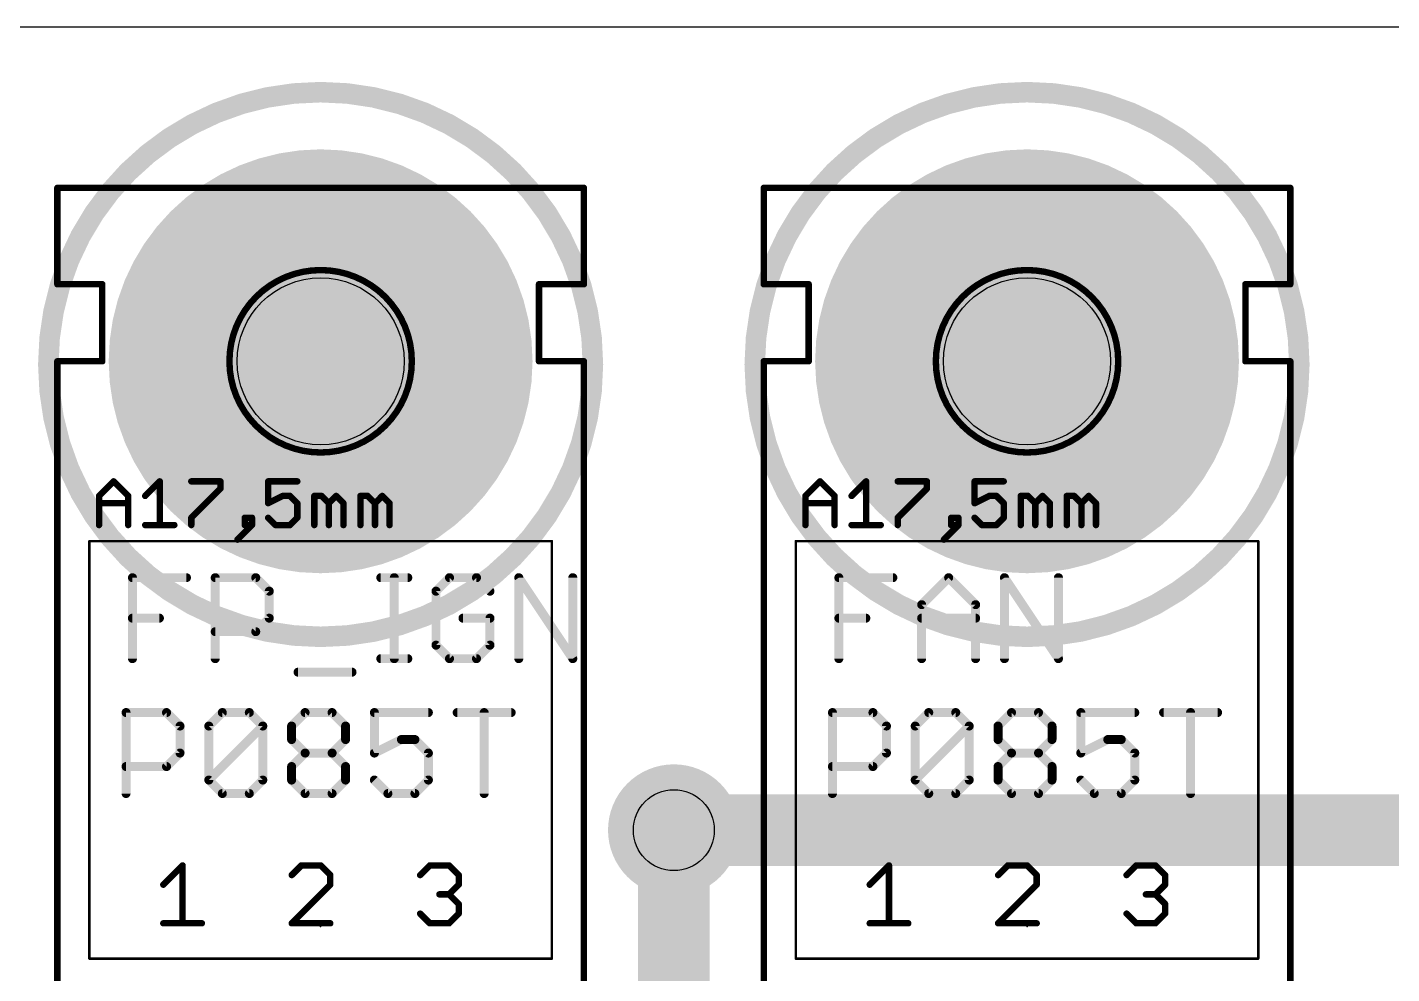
# Model space of a CAD drawing. Extents: x 0 to 5.5, y 0 to 2.75.
# Drawn here: x 3.172 to 4.234, y 2.013 to 2.75 of the extents above; entities that cross this region are included whole.
import ezdxf

# ---------------------------------------------------------------- set-up
doc = ezdxf.new("R2010")
doc.units = 0
for name, color, linetype in [('1', 14, 'CONTINUOUS'), ('16', 174, 'CONTINUOUS'), ('18', 94, 'CONTINUOUS'), ('20', 178, 'CONTINUOUS'), ('21', 250, 'CONTINUOUS'), ('22', 250, 'CONTINUOUS'), ('23', 178, 'CONTINUOUS'), ('25', 250, 'CONTINUOUS'), ('27', 250, 'CONTINUOUS'), ('29', 250, 'CONTINUOUS'), ('30', 250, 'CONTINUOUS'), ('42', 174, 'CONTINUOUS'), ('43', 94, 'CONTINUOUS'), ('44', 250, 'CONTINUOUS'), ('51', 250, 'CONTINUOUS')]:
    doc.layers.add(name, color=color, linetype=linetype)

# ---------------------------------------------------------------- blocks, each defined once
blk = doc.blocks.new('ROUNDV')
at = {"const_width": 0.5}
blk.add_lwpolyline([(0, -0.25, 1), (0, 0.25, 1), (0, -0.25)], format="xyb", dxfattribs=at)

msp = doc.modelspace()

# ---------------------------------------------------------------- linework, layer by layer
at = {"layer": '1', "const_width": 0.056}
msp.add_lwpolyline([(3.675, 2.125), (3.675, 1.825)], dxfattribs=at)
at = {"layer": '1', "const_width": 0.028}
msp.add_lwpolyline([(3.689, 2.125, 1), (3.661, 2.125)], format="xyb", dxfattribs=at)
at = {"layer": '16', "const_width": 0.056}
msp.add_lwpolyline([(3.675, 2.125), (4.325, 2.125)], dxfattribs=at)
at = {"layer": '16', "const_width": 0.028}
msp.add_lwpolyline([(3.675, 2.139, 1), (3.675, 2.111)], format="xyb", dxfattribs=at)
at = {"layer": '20'}
msp.add_line((5.5, 2.75), (0, 2.75), dxfattribs=at)
for centre in [(3.4, 2.49), (3.95, 2.49)]:
    msp.add_circle(centre, 0.065, dxfattribs=at)
at = {"layer": '21'}
for points, const_width in [([(3.605, 2.625), (3.195, 2.625)], 0.005), ([(3.195, 2.55), (3.195, 2.625)], 0.005), ([(3.605, 2.55), (3.605, 2.625)], 0.005), ([(4.155, 2.625), (3.745, 2.625)], 0.005), ([(3.745, 2.55), (3.745, 2.625)], 0.005), ([(4.155, 2.55), (4.155, 2.625)], 0.005), ([(3.23, 2.55), (3.195, 2.55)], 0.005), ([(3.23, 2.49), (3.23, 2.55)], 0.005), ([(3.57, 2.49), (3.57, 2.55)], 0.005), ([(3.57, 2.55), (3.605, 2.55)], 0.005), ([(3.78, 2.55), (3.745, 2.55)], 0.005), ([(3.78, 2.49), (3.78, 2.55)], 0.005), ([(4.12, 2.49), (4.12, 2.55)], 0.005), ([(4.12, 2.55), (4.155, 2.55)], 0.005), ([(3.195, 2), (3.195, 2.49)], 0.005), ([(3.195, 2.49), (3.23, 2.49)], 0.005), ([(3.605, 2.49), (3.57, 2.49)], 0.005), ([(3.605, 2), (3.605, 2.49)], 0.005), ([(3.745, 2), (3.745, 2.49)], 0.005), ([(3.745, 2.49), (3.78, 2.49)], 0.005), ([(4.155, 2.49), (4.12, 2.49)], 0.005), ([(4.155, 2), (4.155, 2.49)], 0.005), ([(3.2275, 2.385186), (3.238843, 2.396529)], 0.005), ([(3.238843, 2.396529), (3.250186, 2.385186)], 0.005), ([(3.263411, 2.385186), (3.274754, 2.396529)], 0.005), ([(3.274754, 2.396529), (3.274754, 2.3625)], 0.005), ([(3.299321, 2.396529), (3.322007, 2.396529)], 0.005), ([(3.322007, 2.390858), (3.299321, 2.368172)], 0.005), ([(3.322007, 2.396529), (3.322007, 2.390858)], 0.005), ([(3.381859, 2.396529), (3.359172, 2.396529)], 0.005), ([(3.359172, 2.396529), (3.359172, 2.379515)], 0.005), ([(3.7775, 2.385186), (3.788843, 2.396529)], 0.005), ([(3.788843, 2.396529), (3.800186, 2.385186)], 0.005), ([(3.813411, 2.385186), (3.824754, 2.396529)], 0.005), ([(3.824754, 2.396529), (3.824754, 2.3625)], 0.005), ([(3.849321, 2.396529), (3.872007, 2.396529)], 0.005), ([(3.872007, 2.390858), (3.849321, 2.368172)], 0.005), ([(3.872007, 2.396529), (3.872007, 2.390858)], 0.005), ([(3.931859, 2.396529), (3.909172, 2.396529)], 0.005), ([(3.909172, 2.396529), (3.909172, 2.379515)], 0.005), ([(3.2275, 2.3625), (3.2275, 2.385186)], 0.005), ([(3.2275, 2.379515), (3.250186, 2.379515)], 0.005), ([(3.250186, 2.385186), (3.250186, 2.3625)], 0.005), ([(3.359172, 2.379515), (3.370516, 2.385186)], 0.005), ([(3.370516, 2.385186), (3.376187, 2.385186)], 0.005), ([(3.376187, 2.385186), (3.381859, 2.379515)], 0.005), ([(3.381859, 2.379515), (3.381859, 2.368172)], 0.005), ([(3.395083, 2.3625), (3.395083, 2.385186)], 0.005), ([(3.395083, 2.385186), (3.400755, 2.385186)], 0.005), ([(3.400755, 2.385186), (3.406426, 2.379515)], 0.005), ([(3.406426, 2.379515), (3.412098, 2.385186)], 0.005), ([(3.406426, 2.379515), (3.406426, 2.3625)], 0.005), ([(3.412098, 2.385186), (3.417769, 2.379515)], 0.005), ([(3.417769, 2.379515), (3.417769, 2.3625)], 0.005), ([(3.430994, 2.3625), (3.430994, 2.385186)], 0.005), ([(3.430994, 2.385186), (3.436665, 2.385186)], 0.005), ([(3.436665, 2.385186), (3.442337, 2.379515)], 0.005), ([(3.442337, 2.379515), (3.448008, 2.385186)], 0.005), ([(3.442337, 2.379515), (3.442337, 2.3625)], 0.005), ([(3.448008, 2.385186), (3.45368, 2.379515)], 0.005), ([(3.45368, 2.379515), (3.45368, 2.3625)], 0.005), ([(3.7775, 2.3625), (3.7775, 2.385186)], 0.005), ([(3.7775, 2.379515), (3.800186, 2.379515)], 0.005), ([(3.800186, 2.385186), (3.800186, 2.3625)], 0.005), ([(3.909172, 2.379515), (3.920516, 2.385186)], 0.005), ([(3.920516, 2.385186), (3.926187, 2.385186)], 0.005), ([(3.926187, 2.385186), (3.931859, 2.379515)], 0.005), ([(3.931859, 2.379515), (3.931859, 2.368172)], 0.005), ([(3.945083, 2.3625), (3.945083, 2.385186)], 0.005), ([(3.945083, 2.385186), (3.950755, 2.385186)], 0.005), ([(3.950755, 2.385186), (3.956426, 2.379515)], 0.005), ([(3.956426, 2.379515), (3.962098, 2.385186)], 0.005), ([(3.956426, 2.379515), (3.956426, 2.3625)], 0.005), ([(3.962098, 2.385186), (3.967769, 2.379515)], 0.005), ([(3.967769, 2.379515), (3.967769, 2.3625)], 0.005), ([(3.980994, 2.3625), (3.980994, 2.385186)], 0.005), ([(3.980994, 2.385186), (3.986665, 2.385186)], 0.005), ([(3.986665, 2.385186), (3.992337, 2.379515)], 0.005), ([(3.992337, 2.379515), (3.998008, 2.385186)], 0.005), ([(3.992337, 2.379515), (3.992337, 2.3625)], 0.005), ([(3.998008, 2.385186), (4.00368, 2.379515)], 0.005), ([(4.00368, 2.379515), (4.00368, 2.3625)], 0.005), ([(3.299321, 2.368172), (3.299321, 2.3625)], 0.005), ([(3.346575, 2.368172), (3.340904, 2.368172)], 0.005), ([(3.340904, 2.368172), (3.340904, 2.3625)], 0.005), ([(3.346575, 2.3625), (3.346575, 2.368172)], 0.005), ([(3.364844, 2.3625), (3.359172, 2.368172)], 0.005), ([(3.381859, 2.368172), (3.376187, 2.3625)], 0.005), ([(3.849321, 2.368172), (3.849321, 2.3625)], 0.005), ([(3.896575, 2.368172), (3.890904, 2.368172)], 0.005), ([(3.890904, 2.368172), (3.890904, 2.3625)], 0.005), ([(3.896575, 2.3625), (3.896575, 2.368172)], 0.005), ([(3.914844, 2.3625), (3.909172, 2.368172)], 0.005), ([(3.931859, 2.368172), (3.926187, 2.3625)], 0.005), ([(3.263411, 2.3625), (3.286097, 2.3625)], 0.005), ([(3.335232, 2.351157), (3.346575, 2.3625)], 0.005), ([(3.340904, 2.3625), (3.346575, 2.3625)], 0.005), ([(3.376187, 2.3625), (3.364844, 2.3625)], 0.005), ([(3.813411, 2.3625), (3.836097, 2.3625)], 0.005), ([(3.885232, 2.351157), (3.896575, 2.3625)], 0.005), ([(3.890904, 2.3625), (3.896575, 2.3625)], 0.005), ([(3.926187, 2.3625), (3.914844, 2.3625)], 0.005), ([(3.58, 2.35), (3.22, 2.35)], 0.002), ([(3.22, 2.025), (3.22, 2.35)], 0.002), ([(3.58, 2.35), (3.58, 2.025)], 0.002), ([(4.13, 2.35), (3.77, 2.35)], 0.002), ([(3.77, 2.025), (3.77, 2.35)], 0.002), ([(4.13, 2.35), (4.13, 2.025)], 0.002), ([(3.22, 2.025), (3.58, 2.025)], 0.002), ([(3.77, 2.025), (4.13, 2.025)], 0.002)]:
    msp.add_lwpolyline(points, dxfattribs=dict(at, const_width=const_width))
for points, const_width in [([(3.195, 2.62625, 1), (3.195, 2.62375)], 0.0025), ([(3.19625, 2.625, 1), (3.19375, 2.625)], 0.0025), ([(3.60625, 2.625, 1), (3.60375, 2.625)], 0.0025), ([(3.605, 2.62375, 1), (3.605, 2.62625)], 0.0025), ([(3.745, 2.62625, 1), (3.745, 2.62375)], 0.0025), ([(3.74625, 2.625, 1), (3.74375, 2.625)], 0.0025), ([(4.15625, 2.625, 1), (4.15375, 2.625)], 0.0025), ([(4.155, 2.62375, 1), (4.155, 2.62625)], 0.0025), ([(3.4, 2.419, 1), (3.4, 2.561, 1), (3.4, 2.419)], 0.005), ([(3.95, 2.419, 1), (3.95, 2.561, 1), (3.95, 2.419)], 0.005), ([(3.195, 2.55125, 1), (3.195, 2.54875)], 0.0025), ([(3.19375, 2.55, 1), (3.19625, 2.55)], 0.0025), ([(3.23125, 2.55, 1), (3.22875, 2.55)], 0.0025), ([(3.23, 2.54875, 1), (3.23, 2.55125)], 0.0025), ([(3.57125, 2.55, 1), (3.56875, 2.55)], 0.0025), ([(3.57, 2.55125, 1), (3.57, 2.54875)], 0.0025), ([(3.60375, 2.55, 1), (3.60625, 2.55)], 0.0025), ([(3.605, 2.54875, 1), (3.605, 2.55125)], 0.0025), ([(3.745, 2.55125, 1), (3.745, 2.54875)], 0.0025), ([(3.74375, 2.55, 1), (3.74625, 2.55)], 0.0025), ([(3.78125, 2.55, 1), (3.77875, 2.55)], 0.0025), ([(3.78, 2.54875, 1), (3.78, 2.55125)], 0.0025), ([(4.12125, 2.55, 1), (4.11875, 2.55)], 0.0025), ([(4.12, 2.55125, 1), (4.12, 2.54875)], 0.0025), ([(4.15375, 2.55, 1), (4.15625, 2.55)], 0.0025), ([(4.155, 2.54875, 1), (4.155, 2.55125)], 0.0025), ([(3.19625, 2.49, 1), (3.19375, 2.49)], 0.0025), ([(3.195, 2.49125, 1), (3.195, 2.48875)], 0.0025), ([(3.22875, 2.49, 1), (3.23125, 2.49)], 0.0025), ([(3.23, 2.48875, 1), (3.23, 2.49125)], 0.0025), ([(3.57, 2.49125, 1), (3.57, 2.48875)], 0.0025), ([(3.56875, 2.49, 1), (3.57125, 2.49)], 0.0025), ([(3.60625, 2.49, 1), (3.60375, 2.49)], 0.0025), ([(3.605, 2.48875, 1), (3.605, 2.49125)], 0.0025), ([(3.74625, 2.49, 1), (3.74375, 2.49)], 0.0025), ([(3.745, 2.49125, 1), (3.745, 2.48875)], 0.0025), ([(3.77875, 2.49, 1), (3.78125, 2.49)], 0.0025), ([(3.78, 2.48875, 1), (3.78, 2.49125)], 0.0025), ([(4.12, 2.49125, 1), (4.12, 2.48875)], 0.0025), ([(4.11875, 2.49, 1), (4.12125, 2.49)], 0.0025), ([(4.15625, 2.49, 1), (4.15375, 2.49)], 0.0025), ([(4.155, 2.48875, 1), (4.155, 2.49125)], 0.0025), ([(3.239727, 2.397413, 1), (3.237959, 2.395645)], 0.0025), ([(3.239727, 2.395645, 1), (3.237959, 2.397413)], 0.0025), ([(3.276004, 2.396529, 1), (3.273504, 2.396529)], 0.0025), ([(3.275638, 2.395645, 1), (3.27387, 2.397413)], 0.0025), ([(3.299321, 2.397779, 1), (3.299321, 2.395279)], 0.0025), ([(3.323257, 2.396529, 1), (3.320757, 2.396529)], 0.0025), ([(3.320757, 2.390858, 1), (3.323257, 2.390858)], 0.0025), ([(3.322891, 2.389974, 1), (3.321123, 2.391741)], 0.0025), ([(3.322007, 2.395279, 1), (3.322007, 2.397779)], 0.0025), ([(3.359172, 2.397779, 1), (3.359172, 2.395279)], 0.0025), ([(3.360422, 2.396529, 1), (3.357922, 2.396529)], 0.0025), ([(3.381859, 2.395279, 1), (3.381859, 2.397779)], 0.0025), ([(3.789727, 2.397413, 1), (3.787959, 2.395645)], 0.0025), ([(3.789727, 2.395645, 1), (3.787959, 2.397413)], 0.0025), ([(3.826004, 2.396529, 1), (3.823504, 2.396529)], 0.0025), ([(3.825638, 2.395645, 1), (3.82387, 2.397413)], 0.0025), ([(3.849321, 2.397779, 1), (3.849321, 2.395279)], 0.0025), ([(3.873257, 2.396529, 1), (3.870757, 2.396529)], 0.0025), ([(3.870757, 2.390858, 1), (3.873257, 2.390858)], 0.0025), ([(3.872891, 2.389974, 1), (3.871123, 2.391741)], 0.0025), ([(3.872007, 2.395279, 1), (3.872007, 2.397779)], 0.0025), ([(3.909172, 2.397779, 1), (3.909172, 2.395279)], 0.0025), ([(3.910422, 2.396529, 1), (3.907922, 2.396529)], 0.0025), ([(3.931859, 2.395279, 1), (3.931859, 2.397779)], 0.0025), ([(3.22875, 2.385186, 1), (3.22625, 2.385186)], 0.0025), ([(3.226616, 2.38607, 1), (3.228384, 2.384302)], 0.0025), ([(3.2275, 2.380765, 1), (3.2275, 2.378265)], 0.0025), ([(3.251436, 2.385186, 1), (3.248936, 2.385186)], 0.0025), ([(3.249302, 2.384302, 1), (3.25107, 2.38607)], 0.0025), ([(3.250186, 2.378265, 1), (3.250186, 2.380765)], 0.0025), ([(3.262527, 2.38607, 1), (3.264295, 2.384302)], 0.0025), ([(3.358613, 2.380633, 1), (3.359732, 2.378396)], 0.0025), ([(3.357922, 2.379515, 1), (3.360422, 2.379515)], 0.0025), ([(3.370516, 2.386436, 1), (3.370516, 2.383936)], 0.0025), ([(3.371075, 2.384068, 1), (3.369956, 2.386304)], 0.0025), ([(3.377071, 2.38607, 1), (3.375303, 2.384302)], 0.0025), ([(3.376187, 2.383936, 1), (3.376187, 2.386436)], 0.0025), ([(3.383109, 2.379515, 1), (3.380609, 2.379515)], 0.0025), ([(3.380975, 2.378631, 1), (3.382742, 2.380398)], 0.0025), ([(3.396333, 2.385186, 1), (3.393833, 2.385186)], 0.0025), ([(3.395083, 2.386436, 1), (3.395083, 2.383936)], 0.0025), ([(3.401639, 2.38607, 1), (3.399871, 2.384302)], 0.0025), ([(3.400755, 2.383936, 1), (3.400755, 2.386436)], 0.0025), ([(3.407676, 2.379515, 1), (3.405176, 2.379515)], 0.0025), ([(3.405542, 2.380398, 1), (3.40731, 2.378631)], 0.0025), ([(3.405542, 2.378631, 1), (3.40731, 2.380398)], 0.0025), ([(3.412982, 2.38607, 1), (3.411214, 2.384302)], 0.0025), ([(3.412982, 2.384302, 1), (3.411214, 2.38607)], 0.0025), ([(3.419019, 2.379515, 1), (3.416519, 2.379515)], 0.0025), ([(3.416885, 2.378631, 1), (3.418653, 2.380398)], 0.0025), ([(3.432244, 2.385186, 1), (3.429744, 2.385186)], 0.0025), ([(3.430994, 2.386436, 1), (3.430994, 2.383936)], 0.0025), ([(3.437549, 2.38607, 1), (3.435781, 2.384302)], 0.0025), ([(3.436665, 2.383936, 1), (3.436665, 2.386436)], 0.0025), ([(3.443587, 2.379515, 1), (3.441087, 2.379515)], 0.0025), ([(3.441453, 2.380398, 1), (3.443221, 2.378631)], 0.0025), ([(3.441453, 2.378631, 1), (3.443221, 2.380398)], 0.0025), ([(3.448892, 2.38607, 1), (3.447124, 2.384302)], 0.0025), ([(3.448892, 2.384302, 1), (3.447124, 2.38607)], 0.0025), ([(3.45493, 2.379515, 1), (3.45243, 2.379515)], 0.0025), ([(3.452796, 2.378631, 1), (3.454564, 2.380398)], 0.0025), ([(3.77875, 2.385186, 1), (3.77625, 2.385186)], 0.0025), ([(3.776616, 2.38607, 1), (3.778384, 2.384302)], 0.0025), ([(3.7775, 2.380765, 1), (3.7775, 2.378265)], 0.0025), ([(3.801436, 2.385186, 1), (3.798936, 2.385186)], 0.0025), ([(3.799302, 2.384302, 1), (3.80107, 2.38607)], 0.0025), ([(3.800186, 2.378265, 1), (3.800186, 2.380765)], 0.0025), ([(3.812527, 2.38607, 1), (3.814295, 2.384302)], 0.0025), ([(3.908613, 2.380633, 1), (3.909732, 2.378396)], 0.0025), ([(3.907922, 2.379515, 1), (3.910422, 2.379515)], 0.0025), ([(3.920516, 2.386436, 1), (3.920516, 2.383936)], 0.0025), ([(3.921075, 2.384068, 1), (3.919956, 2.386304)], 0.0025), ([(3.927071, 2.38607, 1), (3.925303, 2.384302)], 0.0025), ([(3.926187, 2.383936, 1), (3.926187, 2.386436)], 0.0025), ([(3.933109, 2.379515, 1), (3.930609, 2.379515)], 0.0025), ([(3.930975, 2.378631, 1), (3.932742, 2.380398)], 0.0025), ([(3.946333, 2.385186, 1), (3.943833, 2.385186)], 0.0025), ([(3.945083, 2.386436, 1), (3.945083, 2.383936)], 0.0025), ([(3.951639, 2.38607, 1), (3.949871, 2.384302)], 0.0025), ([(3.950755, 2.383936, 1), (3.950755, 2.386436)], 0.0025), ([(3.957676, 2.379515, 1), (3.955176, 2.379515)], 0.0025), ([(3.955542, 2.380398, 1), (3.95731, 2.378631)], 0.0025), ([(3.955542, 2.378631, 1), (3.95731, 2.380398)], 0.0025), ([(3.962982, 2.38607, 1), (3.961214, 2.384302)], 0.0025), ([(3.962982, 2.384302, 1), (3.961214, 2.38607)], 0.0025), ([(3.969019, 2.379515, 1), (3.966519, 2.379515)], 0.0025), ([(3.966885, 2.378631, 1), (3.968653, 2.380398)], 0.0025), ([(3.982244, 2.385186, 1), (3.979744, 2.385186)], 0.0025), ([(3.980994, 2.386436, 1), (3.980994, 2.383936)], 0.0025), ([(3.987549, 2.38607, 1), (3.985781, 2.384302)], 0.0025), ([(3.986665, 2.383936, 1), (3.986665, 2.386436)], 0.0025), ([(3.993587, 2.379515, 1), (3.991087, 2.379515)], 0.0025), ([(3.991453, 2.380398, 1), (3.993221, 2.378631)], 0.0025), ([(3.991453, 2.378631, 1), (3.993221, 2.380398)], 0.0025), ([(3.998892, 2.38607, 1), (3.997124, 2.384302)], 0.0025), ([(3.998892, 2.384302, 1), (3.997124, 2.38607)], 0.0025), ([(4.00493, 2.379515, 1), (4.00243, 2.379515)], 0.0025), ([(4.002796, 2.378631, 1), (4.004564, 2.380398)], 0.0025), ([(3.300571, 2.368172, 1), (3.298071, 2.368172)], 0.0025), ([(3.298437, 2.369055, 1), (3.300205, 2.367288)], 0.0025), ([(3.340904, 2.369422, 1), (3.340904, 2.366922)], 0.0025), ([(3.342154, 2.368172, 1), (3.339654, 2.368172)], 0.0025), ([(3.347825, 2.368172, 1), (3.345325, 2.368172)], 0.0025), ([(3.346575, 2.366922, 1), (3.346575, 2.369422)], 0.0025), ([(3.360056, 2.369055, 1), (3.358289, 2.367288)], 0.0025), ([(3.380609, 2.368172, 1), (3.383109, 2.368172)], 0.0025), ([(3.382742, 2.367288, 1), (3.380975, 2.369055)], 0.0025), ([(3.850571, 2.368172, 1), (3.848071, 2.368172)], 0.0025), ([(3.848437, 2.369055, 1), (3.850205, 2.367288)], 0.0025), ([(3.890904, 2.369422, 1), (3.890904, 2.366922)], 0.0025), ([(3.892154, 2.368172, 1), (3.889654, 2.368172)], 0.0025), ([(3.897825, 2.368172, 1), (3.895325, 2.368172)], 0.0025), ([(3.896575, 2.366922, 1), (3.896575, 2.369422)], 0.0025), ([(3.910056, 2.369055, 1), (3.908289, 2.367288)], 0.0025), ([(3.930609, 2.368172, 1), (3.933109, 2.368172)], 0.0025), ([(3.932742, 2.367288, 1), (3.930975, 2.369055)], 0.0025), ([(3.22625, 2.3625, 1), (3.22875, 2.3625)], 0.0025), ([(3.248936, 2.3625, 1), (3.251436, 2.3625)], 0.0025), ([(3.263411, 2.36375, 1), (3.263411, 2.36125)], 0.0025), ([(3.273504, 2.3625, 1), (3.276004, 2.3625)], 0.0025), ([(3.286097, 2.36125, 1), (3.286097, 2.36375)], 0.0025), ([(3.298071, 2.3625, 1), (3.300571, 2.3625)], 0.0025), ([(3.340904, 2.36375, 1), (3.340904, 2.36125)], 0.0025), ([(3.339654, 2.3625, 1), (3.342154, 2.3625)], 0.0025), ([(3.345325, 2.3625, 1), (3.347825, 2.3625)], 0.0025), ([(3.347459, 2.361616, 1), (3.345691, 2.363384)], 0.0025), ([(3.346575, 2.36125, 1), (3.346575, 2.36375)], 0.0025), ([(3.364844, 2.36375, 1), (3.364844, 2.36125)], 0.0025), ([(3.36396, 2.361616, 1), (3.365728, 2.363384)], 0.0025), ([(3.375303, 2.363384, 1), (3.377071, 2.361616)], 0.0025), ([(3.376187, 2.36125, 1), (3.376187, 2.36375)], 0.0025), ([(3.393833, 2.3625, 1), (3.396333, 2.3625)], 0.0025), ([(3.405176, 2.3625, 1), (3.407676, 2.3625)], 0.0025), ([(3.416519, 2.3625, 1), (3.419019, 2.3625)], 0.0025), ([(3.429744, 2.3625, 1), (3.432244, 2.3625)], 0.0025), ([(3.441087, 2.3625, 1), (3.443587, 2.3625)], 0.0025), ([(3.45243, 2.3625, 1), (3.45493, 2.3625)], 0.0025), ([(3.77625, 2.3625, 1), (3.77875, 2.3625)], 0.0025), ([(3.798936, 2.3625, 1), (3.801436, 2.3625)], 0.0025), ([(3.813411, 2.36375, 1), (3.813411, 2.36125)], 0.0025), ([(3.823504, 2.3625, 1), (3.826004, 2.3625)], 0.0025), ([(3.836097, 2.36125, 1), (3.836097, 2.36375)], 0.0025), ([(3.848071, 2.3625, 1), (3.850571, 2.3625)], 0.0025), ([(3.890904, 2.36375, 1), (3.890904, 2.36125)], 0.0025), ([(3.889654, 2.3625, 1), (3.892154, 2.3625)], 0.0025), ([(3.895325, 2.3625, 1), (3.897825, 2.3625)], 0.0025), ([(3.897459, 2.361616, 1), (3.895691, 2.363384)], 0.0025), ([(3.896575, 2.36125, 1), (3.896575, 2.36375)], 0.0025), ([(3.914844, 2.36375, 1), (3.914844, 2.36125)], 0.0025), ([(3.91396, 2.361616, 1), (3.915728, 2.363384)], 0.0025), ([(3.925303, 2.363384, 1), (3.927071, 2.361616)], 0.0025), ([(3.926187, 2.36125, 1), (3.926187, 2.36375)], 0.0025), ([(3.943833, 2.3625, 1), (3.946333, 2.3625)], 0.0025), ([(3.955176, 2.3625, 1), (3.957676, 2.3625)], 0.0025), ([(3.966519, 2.3625, 1), (3.969019, 2.3625)], 0.0025), ([(3.979744, 2.3625, 1), (3.982244, 2.3625)], 0.0025), ([(3.991087, 2.3625, 1), (3.993587, 2.3625)], 0.0025), ([(4.00243, 2.3625, 1), (4.00493, 2.3625)], 0.0025), ([(3.22, 2.3505, 1), (3.22, 2.3495)], 0.001), ([(3.2205, 2.35, 1), (3.2195, 2.35)], 0.001), ([(3.334348, 2.352041, 1), (3.336116, 2.350273)], 0.0025), ([(3.5805, 2.35, 1), (3.5795, 2.35)], 0.001), ([(3.58, 2.3495, 1), (3.58, 2.3505)], 0.001), ([(3.77, 2.3505, 1), (3.77, 2.3495)], 0.001), ([(3.7705, 2.35, 1), (3.7695, 2.35)], 0.001), ([(3.884348, 2.352041, 1), (3.886116, 2.350273)], 0.0025), ([(4.1305, 2.35, 1), (4.1295, 2.35)], 0.001), ([(4.13, 2.3495, 1), (4.13, 2.3505)], 0.001), ([(3.22, 2.0255, 1), (3.22, 2.0245)], 0.001), ([(3.2195, 2.025, 1), (3.2205, 2.025)], 0.001), ([(3.5795, 2.025, 1), (3.5805, 2.025)], 0.001), ([(3.58, 2.0245, 1), (3.58, 2.0255)], 0.001), ([(3.77, 2.0255, 1), (3.77, 2.0245)], 0.001), ([(3.7695, 2.025, 1), (3.7705, 2.025)], 0.001), ([(4.1295, 2.025, 1), (4.1305, 2.025)], 0.001), ([(4.13, 2.0245, 1), (4.13, 2.0255)], 0.001)]:
    msp.add_lwpolyline(points, format="xyb", dxfattribs=dict(at, const_width=const_width))
at = {"layer": '22', "const_width": 0.016}
for points in [[(3.4, 2.2755, 1), (3.4, 2.6995, 1), (3.4, 2.2755)], [(3.95, 2.2755, 1), (3.95, 2.6995, 1), (3.95, 2.2755)]]:
    msp.add_lwpolyline(points, format="xyb", dxfattribs=at)
at = {"layer": '23'}
for p in [(3.4, 2.05), (3.95, 2.05)]:
    msp.add_point(p, dxfattribs=at)
at = {"layer": '25', "const_width": 0.007}
for points in [[(3.2535, 2.2585), (3.2535, 2.321554)], [(3.2535, 2.321554), (3.295536, 2.321554)], [(3.317955, 2.2585), (3.317955, 2.321554)], [(3.317955, 2.321554), (3.349482, 2.321554)], [(3.349482, 2.321554), (3.359991, 2.311045)], [(3.446865, 2.321554), (3.467883, 2.321554)], [(3.457374, 2.2585), (3.457374, 2.321554)], [(3.500344, 2.321554), (3.489835, 2.311045)], [(3.521362, 2.321554), (3.500344, 2.321554)], [(3.531871, 2.311045), (3.521362, 2.321554)], [(3.55429, 2.2585), (3.55429, 2.321554)], [(3.55429, 2.321554), (3.596326, 2.2585)], [(3.596326, 2.2585), (3.596326, 2.321554)], [(3.8035, 2.2585), (3.8035, 2.321554)], [(3.8035, 2.321554), (3.845536, 2.321554)], [(3.867955, 2.300536), (3.888973, 2.321554)], [(3.888973, 2.321554), (3.909991, 2.300536)], [(3.93241, 2.2585), (3.93241, 2.321554)], [(3.93241, 2.321554), (3.974446, 2.2585)], [(3.974446, 2.2585), (3.974446, 2.321554)], [(3.359991, 2.311045), (3.359991, 2.290027)], [(3.489835, 2.311045), (3.489835, 2.269009)], [(3.867955, 2.2585), (3.867955, 2.300536)], [(3.909991, 2.300536), (3.909991, 2.2585)], [(3.2535, 2.290027), (3.274518, 2.290027)], [(3.359991, 2.290027), (3.349482, 2.279518)], [(3.531871, 2.290027), (3.510853, 2.290027)], [(3.531871, 2.269009), (3.531871, 2.290027)], [(3.8035, 2.290027), (3.824518, 2.290027)], [(3.867955, 2.290027), (3.909991, 2.290027)], [(3.349482, 2.279518), (3.317955, 2.279518)], [(3.489835, 2.269009), (3.500344, 2.2585)], [(3.521362, 2.2585), (3.531871, 2.269009)], [(3.446865, 2.2585), (3.467883, 2.2585)], [(3.500344, 2.2585), (3.521362, 2.2585)], [(3.38241, 2.247991), (3.424446, 2.247991)]]:
    msp.add_lwpolyline(points, dxfattribs=at)
at = {"layer": '25', "const_width": 0.0035}
for points in [[(3.25525, 2.321554, 1), (3.25175, 2.321554)], [(3.2535, 2.323304, 1), (3.2535, 2.319804)], [(3.295536, 2.319804, 1), (3.295536, 2.323304)], [(3.319705, 2.321554, 1), (3.316205, 2.321554)], [(3.317955, 2.323304, 1), (3.317955, 2.319804)], [(3.350719, 2.322791, 1), (3.348244, 2.320316)], [(3.349482, 2.319804, 1), (3.349482, 2.323304)], [(3.446865, 2.323304, 1), (3.446865, 2.319804)], [(3.459124, 2.321554, 1), (3.455624, 2.321554)], [(3.467883, 2.319804, 1), (3.467883, 2.323304)], [(3.500344, 2.323304, 1), (3.500344, 2.319804)], [(3.501581, 2.320316, 1), (3.499106, 2.322791)], [(3.522599, 2.322791, 1), (3.520124, 2.320316)], [(3.521362, 2.319804, 1), (3.521362, 2.323304)], [(3.55604, 2.321554, 1), (3.55254, 2.321554)], [(3.555746, 2.322525, 1), (3.552834, 2.320583)], [(3.598076, 2.321554, 1), (3.594576, 2.321554)], [(3.80525, 2.321554, 1), (3.80175, 2.321554)], [(3.8035, 2.323304, 1), (3.8035, 2.319804)], [(3.845536, 2.319804, 1), (3.845536, 2.323304)], [(3.89021, 2.322791, 1), (3.887735, 2.320316)], [(3.89021, 2.320316, 1), (3.887735, 2.322791)], [(3.93416, 2.321554, 1), (3.93066, 2.321554)], [(3.933866, 2.322525, 1), (3.930954, 2.320583)], [(3.976196, 2.321554, 1), (3.972696, 2.321554)], [(3.361741, 2.311045, 1), (3.358241, 2.311045)], [(3.358753, 2.309807, 1), (3.361228, 2.312282)], [(3.488597, 2.312282, 1), (3.491072, 2.309807)], [(3.491585, 2.311045, 1), (3.488085, 2.311045)], [(3.530633, 2.309807, 1), (3.533108, 2.312282)], [(3.869705, 2.300536, 1), (3.866205, 2.300536)], [(3.866718, 2.301773, 1), (3.869192, 2.299298)], [(3.911741, 2.300536, 1), (3.908241, 2.300536)], [(3.908753, 2.299298, 1), (3.911228, 2.301773)], [(3.2535, 2.291777, 1), (3.2535, 2.288277)], [(3.274518, 2.288277, 1), (3.274518, 2.291777)], [(3.358241, 2.290027, 1), (3.361741, 2.290027)], [(3.361228, 2.28879, 1), (3.358753, 2.291264)], [(3.510853, 2.291777, 1), (3.510853, 2.288277)], [(3.533621, 2.290027, 1), (3.530121, 2.290027)], [(3.531871, 2.288277, 1), (3.531871, 2.291777)], [(3.8035, 2.291777, 1), (3.8035, 2.288277)], [(3.824518, 2.288277, 1), (3.824518, 2.291777)], [(3.867955, 2.291777, 1), (3.867955, 2.288277)], [(3.909991, 2.288277, 1), (3.909991, 2.291777)], [(3.317955, 2.281268, 1), (3.317955, 2.277768)], [(3.348244, 2.280755, 1), (3.350719, 2.278281)], [(3.349482, 2.277768, 1), (3.349482, 2.281268)], [(3.491072, 2.270246, 1), (3.488597, 2.267772)], [(3.488085, 2.269009, 1), (3.491585, 2.269009)], [(3.530121, 2.269009, 1), (3.533621, 2.269009)], [(3.533108, 2.267772, 1), (3.530633, 2.270246)], [(3.25175, 2.2585, 1), (3.25525, 2.2585)], [(3.316205, 2.2585, 1), (3.319705, 2.2585)], [(3.446865, 2.26025, 1), (3.446865, 2.25675)], [(3.455624, 2.2585, 1), (3.459124, 2.2585)], [(3.467883, 2.25675, 1), (3.467883, 2.26025)], [(3.500344, 2.26025, 1), (3.500344, 2.25675)], [(3.499106, 2.257263, 1), (3.501581, 2.259737)], [(3.520124, 2.259737, 1), (3.522599, 2.257263)], [(3.521362, 2.25675, 1), (3.521362, 2.26025)], [(3.55254, 2.2585, 1), (3.55604, 2.2585)], [(3.594576, 2.2585, 1), (3.598076, 2.2585)], [(3.59487, 2.257529, 1), (3.597782, 2.259471)], [(3.80175, 2.2585, 1), (3.80525, 2.2585)], [(3.866205, 2.2585, 1), (3.869705, 2.2585)], [(3.908241, 2.2585, 1), (3.911741, 2.2585)], [(3.93066, 2.2585, 1), (3.93416, 2.2585)], [(3.972696, 2.2585, 1), (3.976196, 2.2585)], [(3.97299, 2.257529, 1), (3.975902, 2.259471)], [(3.38241, 2.249741, 1), (3.38241, 2.246241)], [(3.424446, 2.246241, 1), (3.424446, 2.249741)]]:
    msp.add_lwpolyline(points, format="xyb", dxfattribs=at)
at = {"layer": '27', "const_width": 0.007}
for points in [[(3.2485, 2.1535), (3.2485, 2.216554)], [(3.2485, 2.216554), (3.280027, 2.216554)], [(3.280027, 2.216554), (3.290536, 2.206045)], [(3.312955, 2.206045), (3.323464, 2.216554)], [(3.323464, 2.216554), (3.344482, 2.216554)], [(3.344482, 2.216554), (3.354991, 2.206045)], [(3.37741, 2.206045), (3.387919, 2.216554)], [(3.387919, 2.216554), (3.408937, 2.216554)], [(3.408937, 2.216554), (3.419446, 2.206045)], [(3.483901, 2.216554), (3.441865, 2.216554)], [(3.441865, 2.216554), (3.441865, 2.185027)], [(3.50632, 2.216554), (3.548356, 2.216554)], [(3.527338, 2.1535), (3.527338, 2.216554)], [(3.7985, 2.1535), (3.7985, 2.216554)], [(3.7985, 2.216554), (3.830027, 2.216554)], [(3.830027, 2.216554), (3.840536, 2.206045)], [(3.862955, 2.206045), (3.873464, 2.216554)], [(3.873464, 2.216554), (3.894482, 2.216554)], [(3.894482, 2.216554), (3.904991, 2.206045)], [(3.92741, 2.206045), (3.937919, 2.216554)], [(3.937919, 2.216554), (3.958937, 2.216554)], [(3.958937, 2.216554), (3.969446, 2.206045)], [(4.033901, 2.216554), (3.991865, 2.216554)], [(3.991865, 2.216554), (3.991865, 2.185027)], [(4.05632, 2.216554), (4.098356, 2.216554)], [(4.077338, 2.1535), (4.077338, 2.216554)], [(3.290536, 2.206045), (3.290536, 2.185027)], [(3.312955, 2.164009), (3.312955, 2.206045)], [(3.312955, 2.164009), (3.354991, 2.206045)], [(3.354991, 2.206045), (3.354991, 2.164009)], [(3.37741, 2.195536), (3.37741, 2.206045)], [(3.387919, 2.185027), (3.37741, 2.195536)], [(3.419446, 2.195536), (3.408937, 2.185027)], [(3.419446, 2.206045), (3.419446, 2.195536)], [(3.441865, 2.185027), (3.462883, 2.195536)], [(3.462883, 2.195536), (3.473392, 2.195536)], [(3.473392, 2.195536), (3.483901, 2.185027)], [(3.840536, 2.206045), (3.840536, 2.185027)], [(3.862955, 2.164009), (3.862955, 2.206045)], [(3.862955, 2.164009), (3.904991, 2.206045)], [(3.904991, 2.206045), (3.904991, 2.164009)], [(3.92741, 2.195536), (3.92741, 2.206045)], [(3.937919, 2.185027), (3.92741, 2.195536)], [(3.969446, 2.195536), (3.958937, 2.185027)], [(3.969446, 2.206045), (3.969446, 2.195536)], [(3.991865, 2.185027), (4.012883, 2.195536)], [(4.012883, 2.195536), (4.023392, 2.195536)], [(4.023392, 2.195536), (4.033901, 2.185027)], [(3.290536, 2.185027), (3.280027, 2.174518)], [(3.37741, 2.174518), (3.387919, 2.185027)], [(3.387919, 2.185027), (3.408937, 2.185027)], [(3.408937, 2.185027), (3.419446, 2.174518)], [(3.483901, 2.185027), (3.483901, 2.164009)], [(3.840536, 2.185027), (3.830027, 2.174518)], [(3.92741, 2.174518), (3.937919, 2.185027)], [(3.937919, 2.185027), (3.958937, 2.185027)], [(3.958937, 2.185027), (3.969446, 2.174518)], [(4.033901, 2.185027), (4.033901, 2.164009)], [(3.280027, 2.174518), (3.2485, 2.174518)], [(3.37741, 2.164009), (3.37741, 2.174518)], [(3.419446, 2.174518), (3.419446, 2.164009)], [(3.830027, 2.174518), (3.7985, 2.174518)], [(3.92741, 2.164009), (3.92741, 2.174518)], [(3.969446, 2.174518), (3.969446, 2.164009)], [(3.323464, 2.1535), (3.312955, 2.164009)], [(3.354991, 2.164009), (3.344482, 2.1535)], [(3.387919, 2.1535), (3.37741, 2.164009)], [(3.419446, 2.164009), (3.408937, 2.1535)], [(3.452374, 2.1535), (3.441865, 2.164009)], [(3.483901, 2.164009), (3.473392, 2.1535)], [(3.873464, 2.1535), (3.862955, 2.164009)], [(3.904991, 2.164009), (3.894482, 2.1535)], [(3.937919, 2.1535), (3.92741, 2.164009)], [(3.969446, 2.164009), (3.958937, 2.1535)], [(4.002374, 2.1535), (3.991865, 2.164009)], [(4.033901, 2.164009), (4.023392, 2.1535)], [(3.344482, 2.1535), (3.323464, 2.1535)], [(3.408937, 2.1535), (3.387919, 2.1535)], [(3.473392, 2.1535), (3.452374, 2.1535)], [(3.894482, 2.1535), (3.873464, 2.1535)], [(3.958937, 2.1535), (3.937919, 2.1535)], [(4.023392, 2.1535), (4.002374, 2.1535)]]:
    msp.add_lwpolyline(points, dxfattribs=at)
at = {"layer": '27', "const_width": 0.0035}
for points in [[(3.25025, 2.216554, 1), (3.24675, 2.216554)], [(3.2485, 2.218304, 1), (3.2485, 2.214804)], [(3.281264, 2.217791, 1), (3.27879, 2.215316)], [(3.280027, 2.214804, 1), (3.280027, 2.218304)], [(3.323464, 2.218304, 1), (3.323464, 2.214804)], [(3.324701, 2.215316, 1), (3.322227, 2.217791)], [(3.345719, 2.217791, 1), (3.343244, 2.215316)], [(3.344482, 2.214804, 1), (3.344482, 2.218304)], [(3.387919, 2.218304, 1), (3.387919, 2.214804)], [(3.389156, 2.215316, 1), (3.386681, 2.217791)], [(3.410174, 2.217791, 1), (3.407699, 2.215316)], [(3.408937, 2.214804, 1), (3.408937, 2.218304)], [(3.441865, 2.218304, 1), (3.441865, 2.214804)], [(3.443615, 2.216554, 1), (3.440115, 2.216554)], [(3.483901, 2.214804, 1), (3.483901, 2.218304)], [(3.50632, 2.218304, 1), (3.50632, 2.214804)], [(3.529088, 2.216554, 1), (3.525588, 2.216554)], [(3.548356, 2.214804, 1), (3.548356, 2.218304)], [(3.80025, 2.216554, 1), (3.79675, 2.216554)], [(3.7985, 2.218304, 1), (3.7985, 2.214804)], [(3.831264, 2.217791, 1), (3.82879, 2.215316)], [(3.830027, 2.214804, 1), (3.830027, 2.218304)], [(3.873464, 2.218304, 1), (3.873464, 2.214804)], [(3.874701, 2.215316, 1), (3.872227, 2.217791)], [(3.895719, 2.217791, 1), (3.893244, 2.215316)], [(3.894482, 2.214804, 1), (3.894482, 2.218304)], [(3.937919, 2.218304, 1), (3.937919, 2.214804)], [(3.939156, 2.215316, 1), (3.936681, 2.217791)], [(3.960174, 2.217791, 1), (3.957699, 2.215316)], [(3.958937, 2.214804, 1), (3.958937, 2.218304)], [(3.991865, 2.218304, 1), (3.991865, 2.214804)], [(3.993615, 2.216554, 1), (3.990115, 2.216554)], [(4.033901, 2.214804, 1), (4.033901, 2.218304)], [(4.05632, 2.218304, 1), (4.05632, 2.214804)], [(4.079088, 2.216554, 1), (4.075588, 2.216554)], [(4.098356, 2.214804, 1), (4.098356, 2.218304)], [(3.292286, 2.206045, 1), (3.288786, 2.206045)], [(3.289298, 2.204807, 1), (3.291773, 2.207282)], [(3.314705, 2.206045, 1), (3.311205, 2.206045)], [(3.311718, 2.207282, 1), (3.314192, 2.204807)], [(3.356741, 2.206045, 1), (3.353241, 2.206045)], [(3.356228, 2.204807, 1), (3.353753, 2.207282)], [(3.353753, 2.204807, 1), (3.356228, 2.207282)], [(3.37916, 2.206045, 1), (3.37566, 2.206045)], [(3.376173, 2.207282, 1), (3.378647, 2.204807)], [(3.378647, 2.196773, 1), (3.376173, 2.194298)], [(3.421196, 2.206045, 1), (3.417696, 2.206045)], [(3.418208, 2.204807, 1), (3.420683, 2.207282)], [(3.420683, 2.194298, 1), (3.418208, 2.196773)], [(3.462883, 2.197286, 1), (3.462883, 2.193786)], [(3.463665, 2.193971, 1), (3.4621, 2.197101)], [(3.474629, 2.196773, 1), (3.472154, 2.194298)], [(3.473392, 2.193786, 1), (3.473392, 2.197286)], [(3.842286, 2.206045, 1), (3.838786, 2.206045)], [(3.839298, 2.204807, 1), (3.841773, 2.207282)], [(3.864705, 2.206045, 1), (3.861205, 2.206045)], [(3.861718, 2.207282, 1), (3.864192, 2.204807)], [(3.906741, 2.206045, 1), (3.903241, 2.206045)], [(3.906228, 2.204807, 1), (3.903753, 2.207282)], [(3.903753, 2.204807, 1), (3.906228, 2.207282)], [(3.92916, 2.206045, 1), (3.92566, 2.206045)], [(3.926173, 2.207282, 1), (3.928647, 2.204807)], [(3.928647, 2.196773, 1), (3.926173, 2.194298)], [(3.971196, 2.206045, 1), (3.967696, 2.206045)], [(3.968208, 2.204807, 1), (3.970683, 2.207282)], [(3.970683, 2.194298, 1), (3.968208, 2.196773)], [(4.012883, 2.197286, 1), (4.012883, 2.193786)], [(4.013665, 2.193971, 1), (4.0121, 2.197101)], [(4.024629, 2.196773, 1), (4.022154, 2.194298)], [(4.023392, 2.193786, 1), (4.023392, 2.197286)], [(3.291773, 2.18379, 1), (3.289298, 2.186264)], [(3.37566, 2.195536, 1), (3.37916, 2.195536)], [(3.387919, 2.186777, 1), (3.387919, 2.183277)], [(3.389156, 2.18379, 1), (3.386681, 2.186264)], [(3.410174, 2.186264, 1), (3.407699, 2.18379)], [(3.408937, 2.183277, 1), (3.408937, 2.186777)], [(3.417696, 2.195536, 1), (3.421196, 2.195536)], [(3.485651, 2.185027, 1), (3.482151, 2.185027)], [(3.841773, 2.18379, 1), (3.839298, 2.186264)], [(3.92566, 2.195536, 1), (3.92916, 2.195536)], [(3.937919, 2.186777, 1), (3.937919, 2.183277)], [(3.939156, 2.18379, 1), (3.936681, 2.186264)], [(3.960174, 2.186264, 1), (3.957699, 2.18379)], [(3.958937, 2.183277, 1), (3.958937, 2.186777)], [(3.967696, 2.195536, 1), (3.971196, 2.195536)], [(4.035651, 2.185027, 1), (4.032151, 2.185027)], [(3.2485, 2.176268, 1), (3.2485, 2.172768)], [(3.280027, 2.172768, 1), (3.280027, 2.176268)], [(3.288786, 2.185027, 1), (3.292286, 2.185027)], [(3.37916, 2.174518, 1), (3.37566, 2.174518)], [(3.386681, 2.18379, 1), (3.389156, 2.186264)], [(3.407699, 2.186264, 1), (3.410174, 2.18379)], [(3.421196, 2.174518, 1), (3.417696, 2.174518)], [(3.441082, 2.186592, 1), (3.442648, 2.183462)], [(3.440115, 2.185027, 1), (3.443615, 2.185027)], [(3.482663, 2.18379, 1), (3.485138, 2.186264)], [(3.7985, 2.176268, 1), (3.7985, 2.172768)], [(3.830027, 2.172768, 1), (3.830027, 2.176268)], [(3.838786, 2.185027, 1), (3.842286, 2.185027)], [(3.92916, 2.174518, 1), (3.92566, 2.174518)], [(3.936681, 2.18379, 1), (3.939156, 2.186264)], [(3.957699, 2.186264, 1), (3.960174, 2.18379)], [(3.971196, 2.174518, 1), (3.967696, 2.174518)], [(3.991082, 2.186592, 1), (3.992648, 2.183462)], [(3.990115, 2.185027, 1), (3.993615, 2.185027)], [(4.032663, 2.18379, 1), (4.035138, 2.186264)], [(3.27879, 2.175755, 1), (3.281264, 2.173281)], [(3.314192, 2.165246, 1), (3.311718, 2.162772)], [(3.356228, 2.162772, 1), (3.353753, 2.165246)], [(3.376173, 2.175755, 1), (3.378647, 2.173281)], [(3.378647, 2.165246, 1), (3.376173, 2.162772)], [(3.418208, 2.173281, 1), (3.420683, 2.175755)], [(3.420683, 2.162772, 1), (3.418208, 2.165246)], [(3.443102, 2.165246, 1), (3.440627, 2.162772)], [(3.485138, 2.162772, 1), (3.482663, 2.165246)], [(3.82879, 2.175755, 1), (3.831264, 2.173281)], [(3.864192, 2.165246, 1), (3.861718, 2.162772)], [(3.906228, 2.162772, 1), (3.903753, 2.165246)], [(3.926173, 2.175755, 1), (3.928647, 2.173281)], [(3.928647, 2.165246, 1), (3.926173, 2.162772)], [(3.968208, 2.173281, 1), (3.970683, 2.175755)], [(3.970683, 2.162772, 1), (3.968208, 2.165246)], [(3.993102, 2.165246, 1), (3.990627, 2.162772)], [(4.035138, 2.162772, 1), (4.032663, 2.165246)], [(3.311205, 2.164009, 1), (3.314705, 2.164009)], [(3.311718, 2.165246, 1), (3.314192, 2.162772)], [(3.323464, 2.15525, 1), (3.323464, 2.15175)], [(3.344482, 2.15175, 1), (3.344482, 2.15525)], [(3.353241, 2.164009, 1), (3.356741, 2.164009)], [(3.37566, 2.164009, 1), (3.37916, 2.164009)], [(3.387919, 2.15525, 1), (3.387919, 2.15175)], [(3.408937, 2.15175, 1), (3.408937, 2.15525)], [(3.417696, 2.164009, 1), (3.421196, 2.164009)], [(3.452374, 2.15525, 1), (3.452374, 2.15175)], [(3.473392, 2.15175, 1), (3.473392, 2.15525)], [(3.482151, 2.164009, 1), (3.485651, 2.164009)], [(3.861205, 2.164009, 1), (3.864705, 2.164009)], [(3.861718, 2.165246, 1), (3.864192, 2.162772)], [(3.873464, 2.15525, 1), (3.873464, 2.15175)], [(3.894482, 2.15175, 1), (3.894482, 2.15525)], [(3.903241, 2.164009, 1), (3.906741, 2.164009)], [(3.92566, 2.164009, 1), (3.92916, 2.164009)], [(3.937919, 2.15525, 1), (3.937919, 2.15175)], [(3.958937, 2.15175, 1), (3.958937, 2.15525)], [(3.967696, 2.164009, 1), (3.971196, 2.164009)], [(4.002374, 2.15525, 1), (4.002374, 2.15175)], [(4.023392, 2.15175, 1), (4.023392, 2.15525)], [(4.032151, 2.164009, 1), (4.035651, 2.164009)], [(3.24675, 2.1535, 1), (3.25025, 2.1535)], [(3.322227, 2.152263, 1), (3.324701, 2.154737)], [(3.343244, 2.154737, 1), (3.345719, 2.152263)], [(3.386681, 2.152263, 1), (3.389156, 2.154737)], [(3.407699, 2.154737, 1), (3.410174, 2.152263)], [(3.451136, 2.152263, 1), (3.453611, 2.154737)], [(3.472154, 2.154737, 1), (3.474629, 2.152263)], [(3.525588, 2.1535, 1), (3.529088, 2.1535)], [(3.79675, 2.1535, 1), (3.80025, 2.1535)], [(3.872227, 2.152263, 1), (3.874701, 2.154737)], [(3.893244, 2.154737, 1), (3.895719, 2.152263)], [(3.936681, 2.152263, 1), (3.939156, 2.154737)], [(3.957699, 2.154737, 1), (3.960174, 2.152263)], [(4.001136, 2.152263, 1), (4.003611, 2.154737)], [(4.022154, 2.154737, 1), (4.024629, 2.152263)], [(4.075588, 2.1535, 1), (4.079088, 2.1535)]]:
    msp.add_lwpolyline(points, format="xyb", dxfattribs=at)
at = {"layer": '29', "const_width": 0.069}
for points in [[(3.4, 2.4555, 1), (3.4, 2.5245, 1), (3.4, 2.4555)], [(3.95, 2.4555, 1), (3.95, 2.5245, 1), (3.95, 2.4555)]]:
    msp.add_lwpolyline(points, format="xyb", dxfattribs=at)
at = {"layer": '30', "const_width": 0.069}
for points in [[(3.4, 2.4555, 1), (3.4, 2.5245, 1), (3.4, 2.4555)], [(3.95, 2.4555, 1), (3.95, 2.5245, 1), (3.95, 2.4555)]]:
    msp.add_lwpolyline(points, format="xyb", dxfattribs=at)
at = {"layer": '42', "const_width": 0.165}
for points in [[(3.4, 2.4075, 1), (3.4, 2.5725, 1), (3.4, 2.4075)], [(3.95, 2.4075, 1), (3.95, 2.5725, 1), (3.95, 2.4075)]]:
    msp.add_lwpolyline(points, format="xyb", dxfattribs=at)
at = {"layer": '43', "const_width": 0.165}
for points in [[(3.4, 2.4075, 1), (3.4, 2.5725, 1), (3.4, 2.4075)], [(3.95, 2.4075, 1), (3.95, 2.5725, 1), (3.95, 2.4075)]]:
    msp.add_lwpolyline(points, format="xyb", dxfattribs=at)
at = {"layer": '44'}
msp.add_circle((3.675, 2.125), 0.031496, dxfattribs=at)
at = {"layer": '51', "const_width": 0.005}
for points in [[(3.2775, 2.082526), (3.292513, 2.097538)], [(3.292513, 2.097538), (3.292513, 2.0525)], [(3.385006, 2.097538), (3.3775, 2.090032)], [(3.400019, 2.097538), (3.385006, 2.097538)], [(3.407526, 2.090032), (3.400019, 2.097538)], [(3.4775, 2.090032), (3.485006, 2.097538)], [(3.485006, 2.097538), (3.500019, 2.097538)], [(3.500019, 2.097538), (3.507526, 2.090032)], [(3.8275, 2.082526), (3.842513, 2.097538)], [(3.842513, 2.097538), (3.842513, 2.0525)], [(3.935006, 2.097538), (3.9275, 2.090032)], [(3.950019, 2.097538), (3.935006, 2.097538)], [(3.957526, 2.090032), (3.950019, 2.097538)], [(4.0275, 2.090032), (4.035006, 2.097538)], [(4.035006, 2.097538), (4.050019, 2.097538)], [(4.050019, 2.097538), (4.057526, 2.090032)], [(3.3775, 2.0525), (3.407526, 2.082526)], [(3.407526, 2.082526), (3.407526, 2.090032)], [(3.507526, 2.082526), (3.500019, 2.075019)], [(3.507526, 2.090032), (3.507526, 2.082526)], [(3.9275, 2.0525), (3.957526, 2.082526)], [(3.957526, 2.082526), (3.957526, 2.090032)], [(4.057526, 2.082526), (4.050019, 2.075019)], [(4.057526, 2.090032), (4.057526, 2.082526)], [(3.500019, 2.075019), (3.492513, 2.075019)], [(3.500019, 2.075019), (3.507526, 2.067513)], [(4.050019, 2.075019), (4.042513, 2.075019)], [(4.050019, 2.075019), (4.057526, 2.067513)], [(3.485006, 2.0525), (3.4775, 2.060006)], [(3.507526, 2.060006), (3.500019, 2.0525)], [(3.507526, 2.067513), (3.507526, 2.060006)], [(4.035006, 2.0525), (4.0275, 2.060006)], [(4.057526, 2.060006), (4.050019, 2.0525)], [(4.057526, 2.067513), (4.057526, 2.060006)], [(3.2775, 2.0525), (3.307526, 2.0525)], [(3.407526, 2.0525), (3.3775, 2.0525)], [(3.500019, 2.0525), (3.485006, 2.0525)], [(3.8275, 2.0525), (3.857526, 2.0525)], [(3.957526, 2.0525), (3.9275, 2.0525)], [(4.050019, 2.0525), (4.035006, 2.0525)]]:
    msp.add_lwpolyline(points, dxfattribs=at)
at = {"layer": '51', "const_width": 0.0025}
for points in [[(3.293763, 2.097538, 1), (3.291263, 2.097538)], [(3.293397, 2.096655, 1), (3.291629, 2.098422)], [(3.385006, 2.098788, 1), (3.385006, 2.096288)], [(3.38589, 2.096655, 1), (3.384123, 2.098422)], [(3.400903, 2.098422, 1), (3.399135, 2.096655)], [(3.400019, 2.096288, 1), (3.400019, 2.098788)], [(3.485006, 2.098788, 1), (3.485006, 2.096288)], [(3.48589, 2.096655, 1), (3.484123, 2.098422)], [(3.500903, 2.098422, 1), (3.499135, 2.096655)], [(3.500019, 2.096288, 1), (3.500019, 2.098788)], [(3.843763, 2.097538, 1), (3.841263, 2.097538)], [(3.843397, 2.096655, 1), (3.841629, 2.098422)], [(3.935006, 2.098788, 1), (3.935006, 2.096288)], [(3.93589, 2.096655, 1), (3.934123, 2.098422)], [(3.950903, 2.098422, 1), (3.949135, 2.096655)], [(3.950019, 2.096288, 1), (3.950019, 2.098788)], [(4.035006, 2.098788, 1), (4.035006, 2.096288)], [(4.03589, 2.096655, 1), (4.034123, 2.098422)], [(4.050903, 2.098422, 1), (4.049135, 2.096655)], [(4.050019, 2.096288, 1), (4.050019, 2.098788)], [(3.276616, 2.083409, 1), (3.278384, 2.081642)], [(3.376616, 2.090916, 1), (3.378384, 2.089148)], [(3.408776, 2.090032, 1), (3.406276, 2.090032)], [(3.406276, 2.082526, 1), (3.408776, 2.082526)], [(3.406642, 2.089148, 1), (3.408409, 2.090916)], [(3.408409, 2.081642, 1), (3.406642, 2.083409)], [(3.476616, 2.090916, 1), (3.478384, 2.089148)], [(3.508776, 2.090032, 1), (3.506276, 2.090032)], [(3.506276, 2.082526, 1), (3.508776, 2.082526)], [(3.506642, 2.089148, 1), (3.508409, 2.090916)], [(3.508409, 2.081642, 1), (3.506642, 2.083409)], [(3.826616, 2.083409, 1), (3.828384, 2.081642)], [(3.926616, 2.090916, 1), (3.928384, 2.089148)], [(3.958776, 2.090032, 1), (3.956276, 2.090032)], [(3.956276, 2.082526, 1), (3.958776, 2.082526)], [(3.956642, 2.089148, 1), (3.958409, 2.090916)], [(3.958409, 2.081642, 1), (3.956642, 2.083409)], [(4.026616, 2.090916, 1), (4.028384, 2.089148)], [(4.058776, 2.090032, 1), (4.056276, 2.090032)], [(4.056276, 2.082526, 1), (4.058776, 2.082526)], [(4.056642, 2.089148, 1), (4.058409, 2.090916)], [(4.058409, 2.081642, 1), (4.056642, 2.083409)], [(3.492513, 2.076269, 1), (3.492513, 2.073769)], [(3.500903, 2.075903, 1), (3.499135, 2.074135)], [(3.499135, 2.075903, 1), (3.500903, 2.074135)], [(3.500019, 2.073769, 1), (3.500019, 2.076269)], [(4.042513, 2.076269, 1), (4.042513, 2.073769)], [(4.050903, 2.075903, 1), (4.049135, 2.074135)], [(4.049135, 2.075903, 1), (4.050903, 2.074135)], [(4.050019, 2.073769, 1), (4.050019, 2.076269)], [(3.478384, 2.06089, 1), (3.476616, 2.059123)], [(3.508776, 2.067513, 1), (3.506276, 2.067513)], [(3.506276, 2.060006, 1), (3.508776, 2.060006)], [(3.506642, 2.066629, 1), (3.508409, 2.068397)], [(3.508409, 2.059123, 1), (3.506642, 2.06089)], [(4.028384, 2.06089, 1), (4.026616, 2.059123)], [(4.058776, 2.067513, 1), (4.056276, 2.067513)], [(4.056276, 2.060006, 1), (4.058776, 2.060006)], [(4.056642, 2.066629, 1), (4.058409, 2.068397)], [(4.058409, 2.059123, 1), (4.056642, 2.06089)], [(3.2775, 2.05375, 1), (3.2775, 2.05125)], [(3.291263, 2.0525, 1), (3.293763, 2.0525)], [(3.307526, 2.05125, 1), (3.307526, 2.05375)], [(3.3775, 2.05375, 1), (3.3775, 2.05125)], [(3.376616, 2.053384, 1), (3.378384, 2.051616)], [(3.407526, 2.05125, 1), (3.407526, 2.05375)], [(3.485006, 2.05375, 1), (3.485006, 2.05125)], [(3.484123, 2.051616, 1), (3.48589, 2.053384)], [(3.499135, 2.053384, 1), (3.500903, 2.051616)], [(3.500019, 2.05125, 1), (3.500019, 2.05375)], [(3.8275, 2.05375, 1), (3.8275, 2.05125)], [(3.841263, 2.0525, 1), (3.843763, 2.0525)], [(3.857526, 2.05125, 1), (3.857526, 2.05375)], [(3.9275, 2.05375, 1), (3.9275, 2.05125)], [(3.926616, 2.053384, 1), (3.928384, 2.051616)], [(3.957526, 2.05125, 1), (3.957526, 2.05375)], [(4.035006, 2.05375, 1), (4.035006, 2.05125)], [(4.034123, 2.051616, 1), (4.03589, 2.053384)], [(4.049135, 2.053384, 1), (4.050903, 2.051616)], [(4.050019, 2.05125, 1), (4.050019, 2.05375)]]:
    msp.add_lwpolyline(points, format="xyb", dxfattribs=at)

# ---------------------------------------------------------------- block references
at = {"layer": '18', "xscale": 0.094488, "yscale": 0.094488}
msp.add_blockref('ROUNDV', (3.675, 2.125), dxfattribs=at)
msp.add_blockref('ROUNDV', (3.675, 2.125), dxfattribs=at)
at = {"layer": '29', "xscale": 0.102488, "yscale": 0.102488}
msp.add_blockref('ROUNDV', (3.675, 2.125), dxfattribs=at)
at = {"layer": '30', "xscale": 0.102488, "yscale": 0.102488}
msp.add_blockref('ROUNDV', (3.675, 2.125), dxfattribs=at)

doc.saveas('drawing.dxf')
